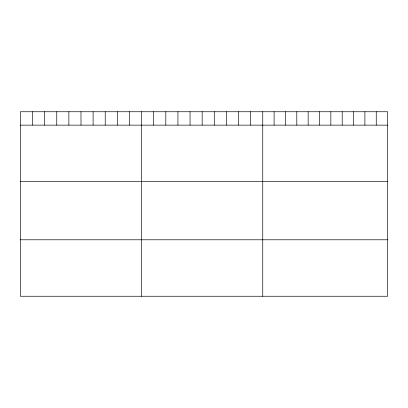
<?xml version="1.0" encoding="UTF-8"?>
<svg xmlns="http://www.w3.org/2000/svg" width="408" height="408" viewBox="0 0 408 408"><rect width="100%" height="100%" fill="white"/><g stroke="black" fill="none" stroke-linecap="round" stroke-linejoin="round"><path stroke-width="0.61" d="M387.6 125.139L387.6 296.254L20.4 296.254L20.4 111.746L387.6 111.746L387.6 125.139L20.4 125.139M20.4 181.606L387.6 181.606M20.4 239.787L387.6 239.787M376.252 111.746L376.252 125.139M364.9 111.746L364.9 125.139M353.552 111.746L353.552 125.139M342.2 111.746L342.2 125.139M330.852 111.746L330.852 125.139M319.5 111.746L319.5 125.139M308.152 111.746L308.152 125.139M296.8 111.746L296.8 125.139M285.452 111.746L285.452 125.139M274.1 111.746L274.1 125.139M262.752 111.746L262.752 296.254M250.634 111.746L250.634 125.139M238.517 111.746L238.517 125.139M226.399 111.746L226.399 125.139M214.282 111.746L214.282 125.139M202.164 111.746L202.164 125.139M190.046 111.746L190.046 125.139M177.929 111.746L177.929 125.139M165.811 111.746L165.811 125.139M153.694 111.746L153.694 125.139M141.576 111.746L141.576 296.254M129.458 111.746L129.458 125.139M117.341 111.746L117.341 125.139M105.223 111.746L105.223 125.139M93.106 111.746L93.106 125.139M80.988 111.746L80.988 125.139M68.87 111.746L68.87 125.139M56.753 111.746L56.753 125.139M44.635 111.746L44.635 125.139M32.518 111.746L32.518 125.139"/></g></svg>
